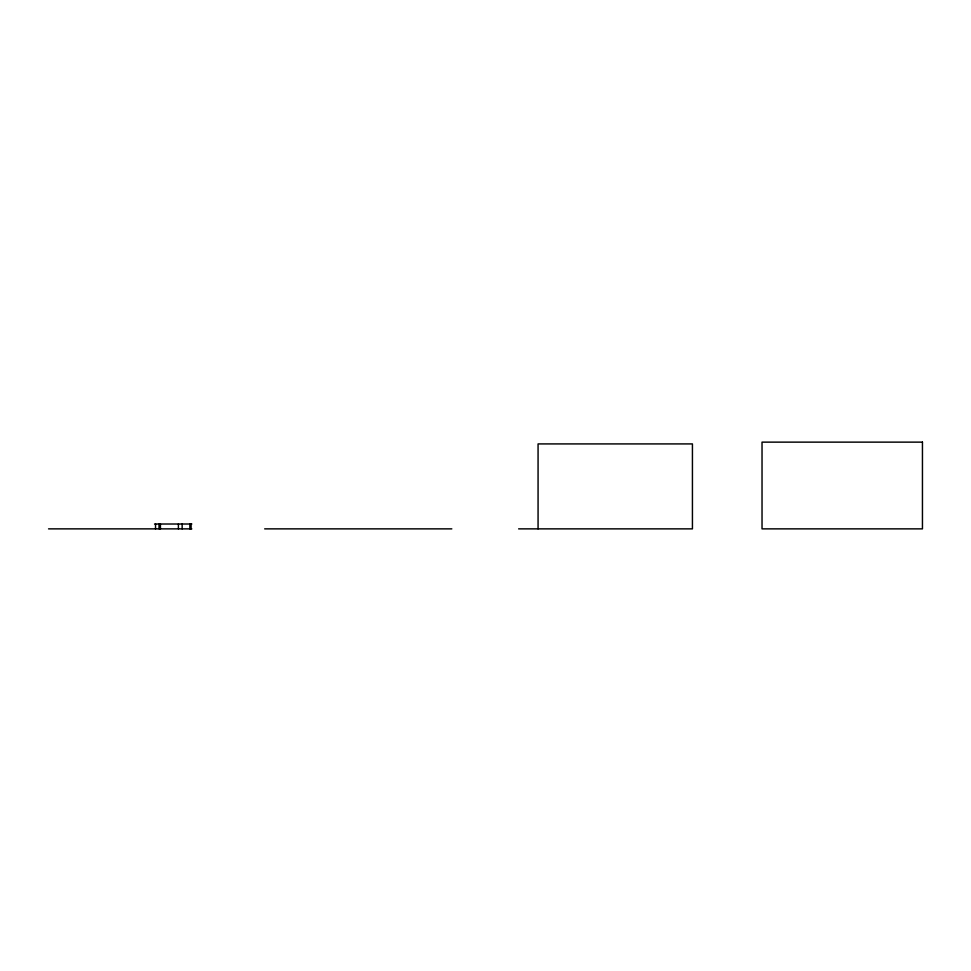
<?xml version="1.0" encoding="UTF-8"?>
<svg xmlns="http://www.w3.org/2000/svg" width="971" height="971" viewBox="0 0 971 971"><rect width="100%" height="100%" fill="white"/><g stroke="black" fill="none" stroke-linecap="round" stroke-linejoin="round"><path stroke-width="1.46" d="M154.547 524.012L191.833 524.012M48.55 528.867L191.833 528.867M264.67 528.867L451.818 528.867M518.623 528.867L692.432 528.867L692.432 443.917L538.068 443.917L538.068 528.867M191.093 524.012L191.093 528.867M189.867 524.012L189.867 528.867M182.147 524.012L182.147 528.867M178.397 524.012L178.397 528.867M160.421 524.012L160.421 528.867M159.596 524.012L159.596 528.867M159.159 524.012L159.159 528.867M155.53 524.012L155.53 528.867M922.45 442.133L762.029 442.133L762.029 528.867L922.45 528.867L922.45 442.133"/></g></svg>
